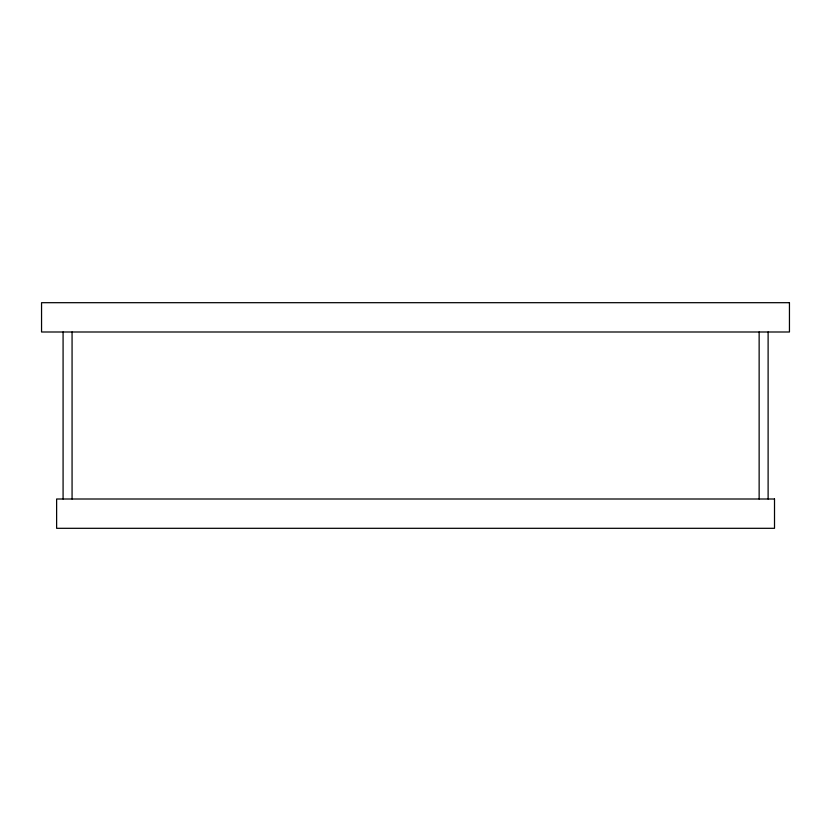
<?xml version="1.0" encoding="UTF-8"?>
<svg xmlns="http://www.w3.org/2000/svg" width="831" height="831" viewBox="0 0 831 831"><rect width="100%" height="100%" fill="white"/><g stroke="black" fill="none" stroke-linecap="round" stroke-linejoin="round"><path stroke-width="1.25" d="M768.114 331.995L768.114 499.005M759.139 331.995L759.139 499.005M72.068 331.995L72.068 499.005M63.083 331.995L63.083 499.005M789.45 302.692L41.55 302.692L41.55 331.995L789.45 331.995L789.45 302.692M774.513 499.005L56.622 499.005L56.622 528.308L774.513 528.308L774.513 499.005"/></g></svg>
